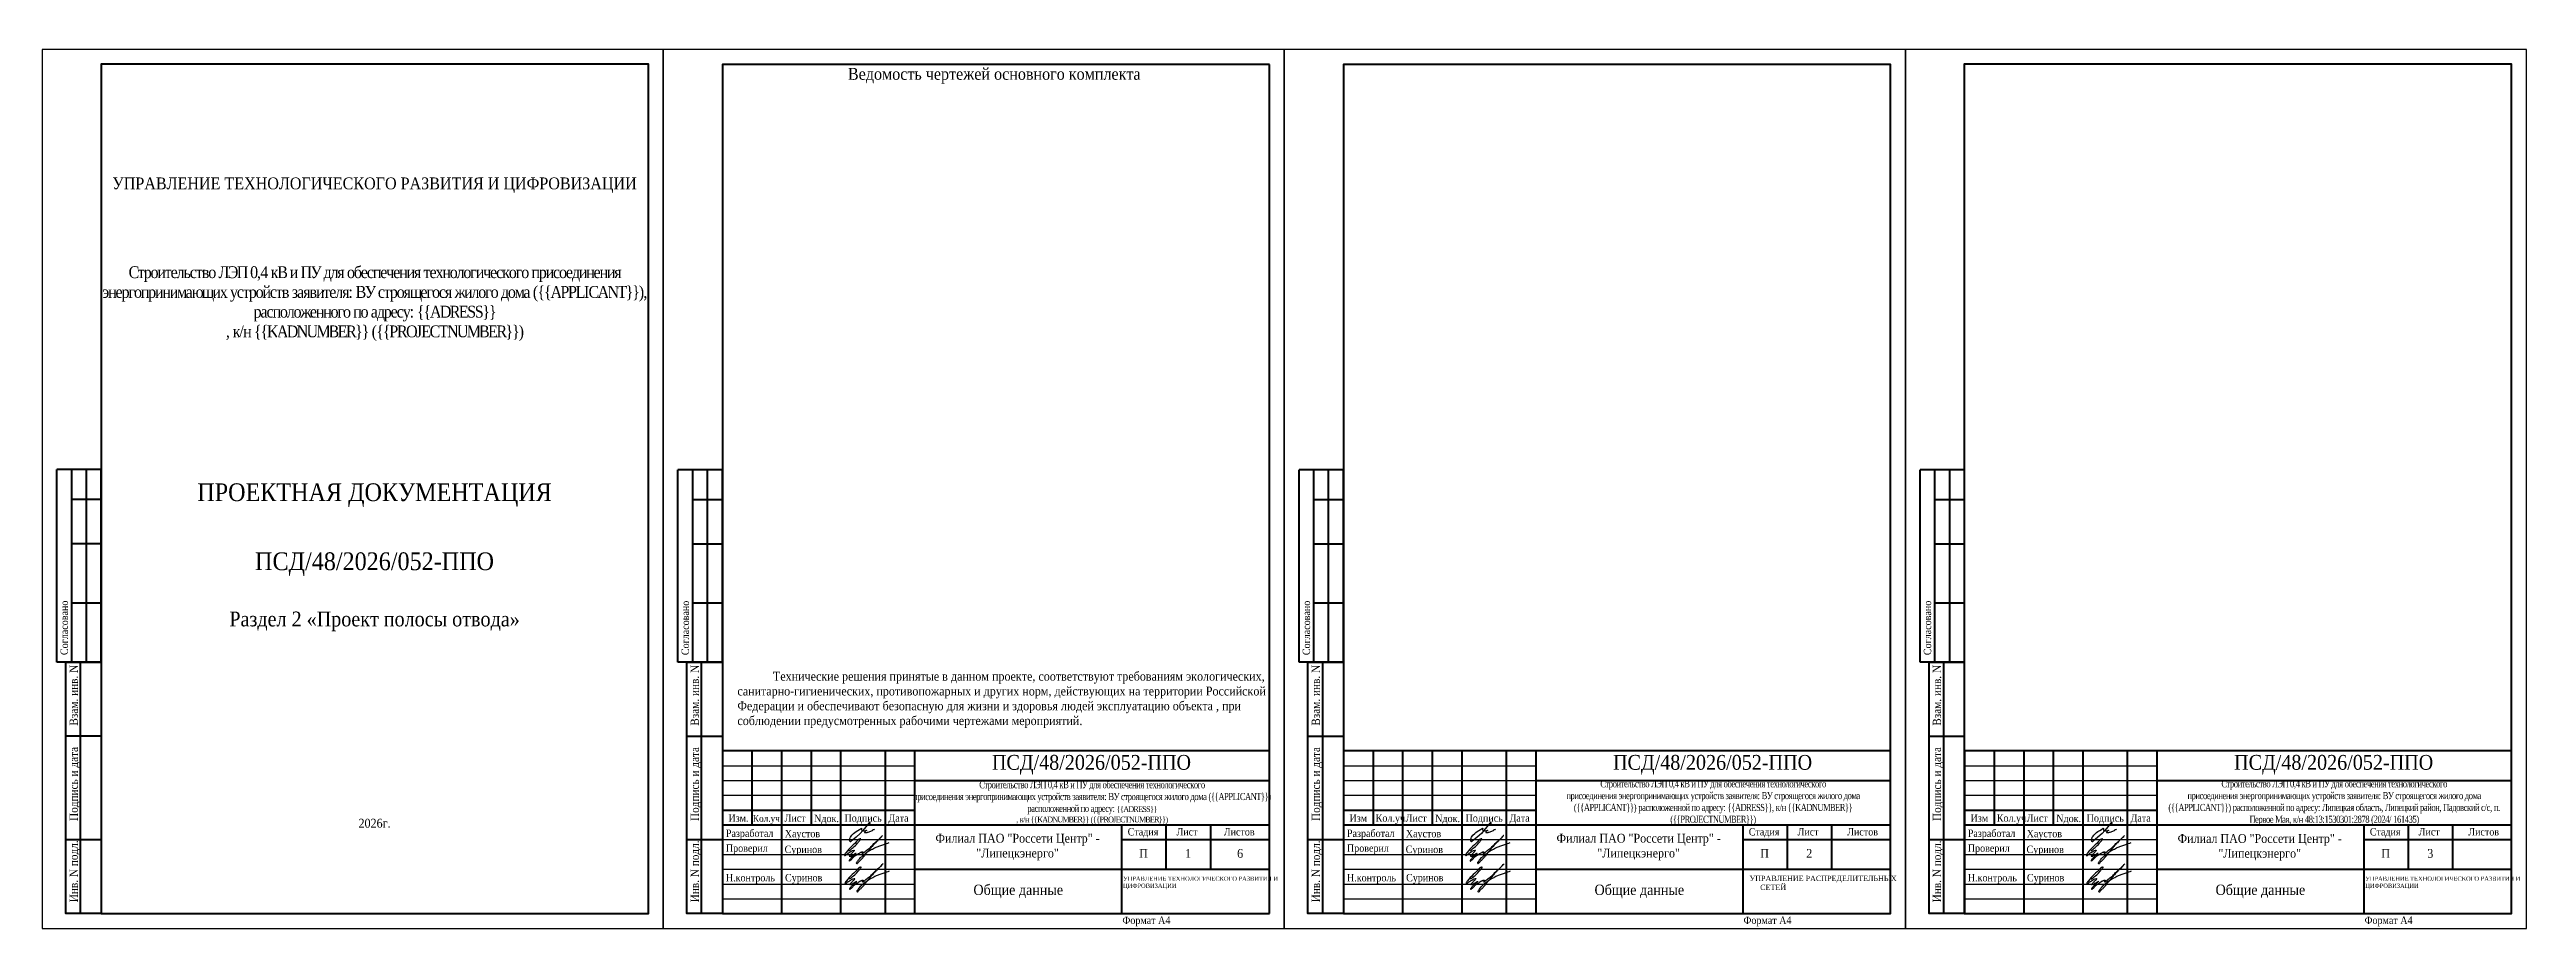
# Model space of a CAD drawing. Header units: millimetres. Extents: x 2174 to 9129, y 1758 to 2055.
# Drawn here: x 4066 to 4904, y 1758 to 2055 of the extents above; entities that cross this region are included whole.
import ezdxf

# ---------------------------------------------------------------- set-up
doc = ezdxf.new("R2010")
doc.units = ezdxf.units.MM
doc.layers.add('П', color=7, linetype='Continuous')
doc.layers.add('Чертеж', color=7, linetype='Continuous')
doc.styles.add('СПДС_BOLD', font='Times New Roman.ttf', dxfattribs={"width": 0.8})
doc.styles.add('стиль1', font='Times New Roman.ttf', dxfattribs={"width": 0.9, "height": 2})
doc.styles.add('стиль2', font='Times New Roman.ttf', dxfattribs={"width": 0.9, "height": 2.5})

# ---------------------------------------------------------------- blocks, each defined once
blk = doc.blocks.new('Штамп б')
at = {"lineweight": 70}
for points in [[(20, 0), (8, 0), (8, 85), (20, 85)], [(13, 0), (13, 85)], [(8, 60), (20, 60)], [(8, 25), (20, 25)]]:
    blk.add_lwpolyline(points, dxfattribs=at)
at = {"lineweight": 25, "style": 'стиль1', "width": 0.9}
for s, p in [('Взам. инв. N', (12.06, 63.49)), ('Подпись и дата', (12.06, 31.28)), ('Инв. N подл.', (12.06, 3.82))]:
    blk.add_text(s, height=2.8, rotation=90, dxfattribs=at).set_placement(p)
blk = doc.blocks.new('A$C5B0935FB')
at = {"lineweight": 70}
for p, q in [((20, 65), (5, 65)), ((5, 0), (5, 65)), ((10, 55), (10, 65)), ((15, 0), (15, 65)), ((20, 0), (20, 65)), ((10, 40), (10, 55)), ((10, 55), (20, 55)), ((10, 20), (10, 40)), ((10, 40), (20, 40)), ((10, 0), (10, 20)), ((10, 20), (20, 20)), ((10, 0), (5, 0)), ((15, 0), (10, 0)), ((20, 0), (15, 0)), ((15, 0), (15, 0))]:
    blk.add_line(p, q, dxfattribs=at)
at = {"lineweight": 25, "style": 'стиль1', "width": 0.9}
blk.add_text('Согласовано', height=2.5, rotation=90, dxfattribs=at).set_placement((8.72, 2.35))
blk = doc.blocks.new('A$C7F1F469D')
at = {"color": 5, "lineweight": 25}
blk.add_spline([(-0.1, 1.78), (1.34, 2.93), (2.75, 4.33), (3.55, 5.31), (3.81, 5.64), (3.86, 5.8), (3.66, 5.81), (3.25, 5.7), (2.89, 5.36), (-1.09, 1.26), (-1.29, 0.98), (-1.47, 0.67), (-1.59, 0.28), (-1.54, 0.16), (-0.98, 0.55), (-0.42, 1.01), (0.34, 1.44), (1.08, 1.86), (1.69, 1.97), (1.62, 1.83), (1.26, 1.37), (0.56, 0.61), (0.16, 0.22), (0, 0), (0.24, -0.04), (0.82, 0.16), (1.44, 0.58), (2.18, 0.95), (2.33, 1.04), (1.93, 0.58), (1.28, 0.02), (0.64, -0.58), (0.1, -1.31), (-0.06, -1.68), (0.13, -1.59), (0.39, -1.41), (1.23, -0.56), (1.62, -0.16), (2.27, 0.27), (2.82, 0.65), (3.41, 1.04), (3.83, 1.25), (4.1, 1.35), (4.33, 1.44), (4.56, 1.45), (4.6, 1.35), (4.48, 1.19), (4.35, 0.92), (4.39, 0.82), (4.59, 0.91), (5.09, 1.34), (6.19, 2.18), (7.41, 3.21), (8.36, 4.22), (9.62, 5.31), (10.99, 6.68), (11.27, 6.98), (9.83, 5.51), (8.6, 4.26), (7.7, 3.28), (7.2, 2.7), (6.74, 2.12), (6.16, 1.41), (5.49, 0.62), (4.74, -0.34), (3.92, -1.29), (3.19, -1.94), (2.91, -2.31), (2.67, -2.58), (2.52, -2.55), (2.49, -2.26), (2.69, -1.9), (3.27, -1.11), (3.8, -0.52), (4.48, 0.07), (5.33, 0.79), (5.97, 1.29), (6.7, 1.77), (7.56, 2.21), (8.83, 2.91), (10.02, 3.35), (11.36, 3.83), (12.55, 4.24), (13.47, 4.57)], degree=3, dxfattribs=at)
blk = doc.blocks.new('Штамп фамилии')
at = {"layer": 'Чертеж', "color": 5, "lineweight": -2}
blk.add_lwpolyline([(47.47, 1.66), (47.54, 1.79), (47.62, 1.93), (47.66, 2.01), (47.7, 2.07), (47.73, 2.13), (47.76, 2.19), (47.76, 2.23), (47.76, 2.32), (47.74, 2.37), (47.71, 2.39), (47.66, 2.4), (47.61, 2.4), (47.56, 2.39), (47.52, 2.38), (47.44, 2.34), (47.38, 2.3), (47.33, 2.24), (47.26, 2.13), (45.27, -0.3), (44.41, -1.31), (42.95, -2.62), (41.21, -4.09), (41.09, -4.15), (41.01, -4.12), (40.97, -4.09), (40.93, -4.02), (40.86, -3.9), (40.8, -3.74), (40.79, -3.59), (40.79, -3.44), (40.82, -3.28), (40.86, -3.13), (40.9, -3.03), (40.96, -2.83), (41.05, -2.63), (41.29, -2.27), (41.56, -1.95), (42.15, -1.36), (42.5, -1), (42.96, -0.67), (43.54, -0.31), (44.11, 0.04), (44.76, 0.4), (44.84, 0.38), (44.86, 0.35), (44.86, 0.3), (44.81, -0.06), (44.88, -0.21), (44.95, -0.28), (45, -0.32), (45.11, -0.38), (45.27, -0.4), (45.46, -0.4), (46.3, -0.35), (46.39, -0.27), (46.46, -0.24), (46.48, -0.25), (46.48, -0.28), (46.47, -0.31), (46.46, -0.34), (46.44, -0.36), (46.39, -0.4), (46.28, -0.48), (45.92, -0.78), (45.89, -0.84), (45.87, -0.89), (45.87, -0.96), (45.9, -1), (46.03, -1.01), (46.17, -1), (46.59, -1), (46.68, -0.99), (46.84, -0.94), (47.03, -0.86), (48.5, -0.28), (48.66, -0.16), (48.81, -0.05), (48.96, 0.03), (49.07, 0.06), (49.21, 0.13)], dxfattribs=at)
at = {"layer": 'Чертеж', "color": 67, "lineweight": -2, "true_color": 0x727430}
for p in [(40.67, -8.99), (40.81, -18.55)]:
    blk.add_blockref('A$C7F1F469D', p, dxfattribs=at)
at = {"color": 7, "char_height": 2.5, "attachment_point": 4, "style": 'стиль1'}
for s, insert, width in [(' Разработал', (-1.9, -1.68), 17), (' Проверил', (-1.9, -6.68), 17), ('Хаустов', (18.85, -1.78), 20), (' Суринов', (17.96, -7.12), 20), (' Н.контроль', (-1.9, -16.68), 17), (' Суринов', (18.1, -16.68), 20)]:
    blk.add_mtext(s, dxfattribs=dict(at, insert=insert, width=width))
blk = doc.blocks.new('A$C31D65421')
blk.add_blockref('Штамп фамилии', (2.24, 18.43))

msp = doc.modelspace()

# ---------------------------------------------------------------- linework, layer by layer
at = {"layer": 'П', "linetype": 'Continuous', "lineweight": 0}
for points in [[(4063.703, 2055.49), (4273.703, 2055.49), (4273.703, 1758.49), (4063.703, 1758.49)], [(4273.703, 2055.49), (4483.703, 2055.49), (4483.703, 1758.49), (4273.703, 1758.49)], [(4483.703, 2055.49), (4693.703, 2055.49), (4693.703, 1758.49), (4483.703, 1758.49)]]:
    msp.add_lwpolyline(points, close=True, dxfattribs=at)
at = {"layer": 'П', "lineweight": 30}
for points in [[(4063.703, 1758.49), (4273.703, 1758.49), (4273.703, 2055.49), (4063.703, 2055.49)], [(4273.703, 1758.49), (4483.703, 1758.49), (4483.703, 2055.49), (4273.703, 2055.49)], [(4483.703, 1758.49), (4693.703, 1758.49), (4693.703, 2055.49), (4483.703, 2055.49)], [(4693.703, 1758.49), (4903.703, 1758.49), (4903.703, 2055.49), (4693.703, 2055.49)]]:
    msp.add_lwpolyline(points, close=True, dxfattribs=at)
at = {"layer": 'Чертеж', "lineweight": 70}
for p, q in [((4478.703, 1763.49), (4478.703, 2050.49)), ((4478.703, 1818.49), (4293.703, 1818.49)), ((4293.703, 1818.49), (4293.703, 1763.49)), ((4688.703, 1818.49), (4503.703, 1818.49)), ((4503.703, 1818.49), (4503.703, 1763.49)), ((4898.703, 1818.49), (4713.703, 1818.49)), ((4713.703, 1818.49), (4713.703, 1763.49))]:
    msp.add_line(p, q, dxfattribs=at)
msp.add_lwpolyline([(4083.72, 1763.525), (4268.72, 1763.525), (4268.72, 2050.525), (4083.72, 2050.525)], close=True, dxfattribs=at)
at = {"layer": 'Чертеж', "lineweight": 50}
msp.add_lwpolyline([(4478.703, 2050.49), (4293.703, 2050.49), (4293.703, 1763.49)], dxfattribs=at)
at = {"layer": 'Чертеж', "linetype": 'Continuous', "lineweight": 70}
for points in [[(4503.703, 1763.49), (4688.703, 1763.49), (4688.703, 2050.49), (4503.703, 2050.49)], [(4713.626, 1763.532), (4898.626, 1763.532), (4898.626, 2050.532), (4713.626, 2050.532)]]:
    msp.add_lwpolyline(points, close=True, dxfattribs=at)
at = {"layer": 'Чертеж', "lineweight": 70}
for points in [[(4303.703, 1818.49), (4303.703, 1793.49)], [(4313.703, 1818.49), (4313.703, 1763.49)], [(4323.703, 1818.49), (4323.703, 1793.49)], [(4333.703, 1818.49), (4333.703, 1763.49)], [(4348.703, 1818.49), (4348.703, 1763.49)], [(4358.703, 1818.49), (4358.703, 1763.49)], [(4513.703, 1818.49), (4513.703, 1793.49)], [(4523.703, 1818.49), (4523.703, 1763.49)], [(4533.703, 1818.49), (4533.703, 1793.49)], [(4543.703, 1818.49), (4543.703, 1763.49)], [(4558.703, 1818.49), (4558.703, 1763.49)], [(4568.703, 1818.49), (4568.703, 1763.49)], [(4723.703, 1818.49), (4723.703, 1793.49)], [(4733.703, 1818.49), (4733.703, 1763.49)], [(4743.703, 1818.49), (4743.703, 1793.49)], [(4753.703, 1818.49), (4753.703, 1763.49)], [(4768.703, 1818.49), (4768.703, 1763.49)], [(4778.703, 1818.49), (4778.703, 1763.49)], [(4358.703, 1808.49), (4478.703, 1808.49)], [(4568.703, 1808.49), (4688.703, 1808.49)], [(4778.703, 1808.49), (4898.703, 1808.49)], [(4293.703, 1798.49), (4358.703, 1798.49)], [(4293.703, 1793.49), (4478.703, 1793.49)], [(4428.703, 1793.49), (4428.703, 1763.49)], [(4443.703, 1793.49), (4443.703, 1778.49)], [(4458.703, 1793.49), (4458.703, 1778.49)], [(4503.703, 1798.49), (4568.703, 1798.49)], [(4503.703, 1793.49), (4688.703, 1793.49)], [(4638.703, 1793.49), (4638.703, 1763.49)], [(4653.703, 1793.49), (4653.703, 1778.49)], [(4668.703, 1793.49), (4668.703, 1778.49)], [(4713.703, 1798.49), (4778.703, 1798.49)], [(4713.703, 1793.49), (4898.703, 1793.49)], [(4848.703, 1793.49), (4848.703, 1763.49)], [(4863.703, 1793.49), (4863.703, 1778.49)], [(4878.703, 1793.49), (4878.703, 1778.49)], [(4428.703, 1788.49), (4478.703, 1788.49)], [(4638.703, 1788.49), (4688.703, 1788.49)], [(4848.703, 1788.49), (4898.703, 1788.49)], [(4358.703, 1778.49), (4478.703, 1778.49)], [(4568.703, 1778.49), (4688.703, 1778.49)], [(4778.703, 1778.49), (4898.703, 1778.49)], [(4293.703, 1763.49), (4478.703, 1763.49)]]:
    msp.add_lwpolyline(points, dxfattribs=at)
at = {"layer": 'Чертеж', "lineweight": 30}
for points in [[(4293.703, 1813.49), (4358.703, 1813.49)], [(4503.703, 1813.49), (4568.703, 1813.49)], [(4713.703, 1813.49), (4778.703, 1813.49)], [(4293.703, 1808.49), (4358.703, 1808.49)], [(4293.703, 1803.49), (4358.703, 1803.49)], [(4503.703, 1808.49), (4568.703, 1808.49)], [(4503.703, 1803.49), (4568.703, 1803.49)], [(4713.703, 1808.49), (4778.703, 1808.49)], [(4713.703, 1803.49), (4778.703, 1803.49)], [(4293.703, 1788.49), (4358.703, 1788.49)], [(4503.703, 1788.49), (4568.703, 1788.49)], [(4713.703, 1788.49), (4778.703, 1788.49)], [(4293.703, 1783.49), (4358.703, 1783.49)], [(4293.703, 1778.49), (4358.703, 1778.49)], [(4503.703, 1783.49), (4568.703, 1783.49)], [(4503.703, 1778.49), (4568.703, 1778.49)], [(4713.703, 1783.49), (4778.703, 1783.49)], [(4713.703, 1778.49), (4778.703, 1778.49)], [(4293.703, 1773.49), (4358.703, 1773.49)], [(4293.703, 1768.49), (4358.703, 1768.49)], [(4503.703, 1773.49), (4568.703, 1773.49)], [(4503.703, 1768.49), (4568.703, 1768.49)], [(4713.703, 1773.49), (4778.703, 1773.49)], [(4713.703, 1768.49), (4778.703, 1768.49)]]:
    msp.add_lwpolyline(points, dxfattribs=at)

# ---------------------------------------------------------------- block references
at = {"layer": 'Чертеж'}
for p in [(4063.72, 1848.525), (4273.703, 1848.49), (4483.703, 1848.49), (4693.703, 1848.49)]:
    msp.add_blockref('A$C5B0935FB', p, dxfattribs=at)
at = {"layer": 'Чертеж', "lineweight": 25}
for p in [(4063.72, 1763.525), (4273.703, 1763.49), (4483.703, 1763.49), (4693.703, 1763.49)]:
    msp.add_blockref('Штамп б', p, dxfattribs=at)
at = {"layer": 'Чертеж', "linetype": 'Continuous', "lineweight": 0}
for p in [(4293.703, 1773.49), (4503.703, 1773.49), (4713.626, 1773.49)]:
    msp.add_blockref('A$C31D65421', p, dxfattribs=at)

# ---------------------------------------------------------------- texts
at = {"layer": 'Чертеж', "lineweight": 25, "style": 'стиль1', "width": 0.9}
for s, height, p in [('Ведомость чертежей основного комплекта  ', 4, (4336.167, 2045.276)), ('Изм.', 2.5, (4295.756, 1794.562)), ('Кол.уч.', 2.3, (4304.027, 1794.527)), ('Лист', 2.5, (4314.736, 1794.562)), ('Nдок.', 2.5, (4324.725, 1794.42)), ('Подпись', 2.5, (4335, 1794.562)), ('Дата', 2.5, (4349.842, 1794.562)), ('Стадия', 2.5, (4430.75, 1789.909)), ('Лист', 2.5, (4447.26, 1789.909)), ('Листов', 2.5, (4463.246, 1789.909)), ('Изм', 2.5, (4505.756, 1794.562)), ('Кол.уч.', 2.5, (4514.604, 1794.562)), ('Лист', 2.5, (4524.736, 1794.562)), ('Nдок.', 2.5, (4534.725, 1794.42)), ('Подпись', 2.5, (4545, 1794.562)), ('Дата', 2.5, (4559.842, 1794.562)), ('Стадия', 2.5, (4640.75, 1789.909)), ('Лист', 2.5, (4657.26, 1789.909)), ('Листов', 2.5, (4674.02, 1789.909)), ('Изм', 2.5, (4715.756, 1794.562)), ('Кол.уч.', 2.5, (4724.604, 1794.562)), ('Лист', 2.5, (4734.736, 1794.562)), ('Nдок.', 2.5, (4744.725, 1794.42)), ('Подпись', 2.5, (4755, 1794.562)), ('Дата', 2.5, (4769.842, 1794.562)), ('Стадия', 2.5, (4850.75, 1789.909)), ('Лист', 2.5, (4867.26, 1789.909)), ('Листов', 2.5, (4884.02, 1789.909)), ('П', 3, (4434.628, 1782.351)), ('1', 3, (4450.173, 1782.351)), ('6', 3, (4467.75, 1782.351)), ('П', 3, (4644.628, 1782.351)), ('2', 3, (4660.173, 1782.351)), ('П', 3, (4854.628, 1782.351)), ('3', 3, (4870.173, 1782.351)), ('Формат А4', 2.5, (4428.964, 1760.018)), ('Формат А4', 2.5, (4638.964, 1760.018)), ('Формат А4', 2.5, (4848.964, 1760.018))]:
    msp.add_text(s, height=height, dxfattribs=at).set_placement(p)
at = {"layer": 'Чертеж', "color": 1, "lineweight": 20, "insert": (4176.102, 2053.439), "char_height": 5, "width": 185.01678, "attachment_point": 2, "style": 'стиль1'}
msp.add_mtext('\\pxqc,t19;{\\C256;\\P\\P\\H0.36x;\\P\\P\\P\\P\\P\\H0.94444x;\\P\\H2.353x;\\P\\ptz;\\H0.99998x;УПРАВЛЕНИЕ ТЕХНОЛОГИЧЕСКОГО РАЗВИТИЯ И ЦИФРОВИЗАЦИИ\\H0.75004x;\\P\\P\\P\\P\\pt19;\\H1.6667x;\\T0.85;\\P\\pq*,tz;\\H0.79994x;Строительство ЛЭП 0,4 кВ и ПУ для обеспечения технологического присоединения энергопринимающих устройств заявителя: ВУ строящегося жилого дома (\\{\\{APPLICANT\\}\\}), расположенного по адресу: \\H1x;\\{\\{ADRESS\\}\\}\\P, к/н \\{\\{KADNUMBER\\}\\} (\\{\\{PROJECTNUMBER\\}\\})\\H1x;\\P\\P\\P\\pqc,t19;\\P\\P\\P\\P\\P\\H1.5x;\\T1;ПРОЕКТНАЯ ДОКУМЕНТАЦИЯ\\P\\H0.66667x;\\T0.85;\\P\\P\\H1.5x;\\T1;ПСД/48/2026/052-ППО\\P\\P\\H0.83332x;Ра\\H0.99997x;здел 2 «Проект полосы отвода»\\H1.0001x;\\P\\P\\P\\pi1.9542,t1.1833;\\P\\pi0,t19;\\P\\P\\H0.59996x;\\P\\P\\P\\P2026г.}', dxfattribs=at)
at = {"layer": 'Чертеж', "insert": (4298.797, 1845.215), "char_height": 3, "width": 185, "attachment_point": 1, "style": 'стиль2'}
msp.add_mtext('^IТехнические решения принятые в данном проекте, соответствуют требованиям экологических, санитарно-гигиенических, противопожарных и других норм, действующих на территории Российской Федерации и обеспечивают безопасную для жизни и здоровья людей эксплуатацию объекта , при соблюдении предусмотренных рабочими чертежами мероприятий.\\P\\P\\pxi16;      ', dxfattribs=at)
at = {"layer": 'Чертеж', "lineweight": 25, "attachment_point": 5}
for s, insert, char_height, width, style in [('ПСД/48/2026/052-ППО', (4418.508, 1813.803), 5, 119.88502, 'стиль2'), ('ПСД/48/2026/052-ППО', (4628.508, 1813.803), 5, 119.88502, 'стиль2'), ('ПСД/48/2026/052-ППО', (4838.508, 1813.803), 5, 119.88502, 'стиль2'), ('{\\T0.9;Строительство ЛЭП 0,4 кВ и ПУ для обеспечения технологического\\Pприсоединения энергопринимающих устройств заявителя: ВУ строящегося жилого дома (\\{\\{APPLICANT\\}\\}) расположенной по адресу: \\H0.8x;\\W0.9;\\T0.85;\\{\\{ADRESS\\}\\}\\P, к/н \\{\\{KADNUMBER\\}\\} (\\{\\{PROJECTNUMBER\\}\\})}', (4418.686, 1800.99), 2.4, 120.03319, 'СПДС_BOLD'), ('{\\T0.9;Строительство ЛЭП 0,4 кВ и ПУ для обеспечения технологического\\Pприсоединения энергопринимающих устройств заявителя: ВУ строящегося жилого дома (\\{\\{APPLICANT\\}\\}) расположенной по адресу: \\{\\{ADRESS\\}\\}, к/н \\{\\{KADNUMBER\\}\\} (\\{\\{PROJECTNUMBER\\}\\})}', (4628.686, 1800.99), 2.4, 120.03319, 'СПДС_BOLD'), ('{\\T0.9;Строительство ЛЭП 0,4 кВ и ПУ для обеспечения технологического\\Pприсоединения энергопринимающих устройств заявителя: ВУ строящегося жилого дома (\\{\\{APPLICANT\\}\\}) расположенной по адресу: Липецкая область, Липецкий район, Падовский с/с, п. Первое Мая, к/н 48:13:1530301:2878 (2024/ 161435)}', (4838.686, 1800.99), 2.4, 120.03319, 'СПДС_BOLD'), ('Филиал ПАО "Россети Центр" - "Липецкэнерго"', (4393.513, 1785.99, 0), 3, 70.37962, 'стиль1'), ('Филиал ПАО "Россети Центр" - "Липецкэнерго"', (4603.513, 1785.99, 0), 3, 70.37962, 'стиль1'), ('Филиал ПАО "Россети Центр" - "Липецкэнерго"', (4813.513, 1785.9, 0), 3, 70.37962, 'стиль1'), ('\\pxql;{\\fTimes New Roman|b0|i0|c204|p16;\\H0.8x;УПРАВЛЕНИЕ ТЕХНОЛОГИЧЕСКОГО РАЗВИТИЯ И ЦИФРОВИЗАЦИИ}', (4456.299, 1773.882), 1.8, 54.19561, 'стиль2'), ('\\pxi1,sm1,ql;{\\fTimes New Roman|b0|i0|c204|p16;УПРАВЛЕНИЕ РАСПРЕДЕЛИТЕЛЬНЫХ\\P\\pi3;СЕТЕЙ}', (4666.299, 1773.882), 1.8, 54.19561, 'стиль2'), ('\\pxql;{\\fTimes New Roman|b0|i0|c204|p16;\\H0.8x;УПРАВЛЕНИЕ ТЕХНОЛОГИЧЕСКОГО РАЗВИТИЯ И ЦИФРОВИЗАЦИИ}', (4876.299, 1773.882), 1.8, 54.19561, 'стиль2'), ('Общие данные', (4393.747, 1770.99), 3.5, 70.08803, 'стиль1'), ('Общие данные', (4603.747, 1770.99), 3.5, 70.08803, 'стиль1'), ('Общие данные', (4813.747, 1770.99), 3.5, 70.08803, 'стиль1')]:
    msp.add_mtext(s, dxfattribs=dict(at, insert=insert, char_height=char_height, width=width, style=style))

doc.saveas('drawing.dxf')
